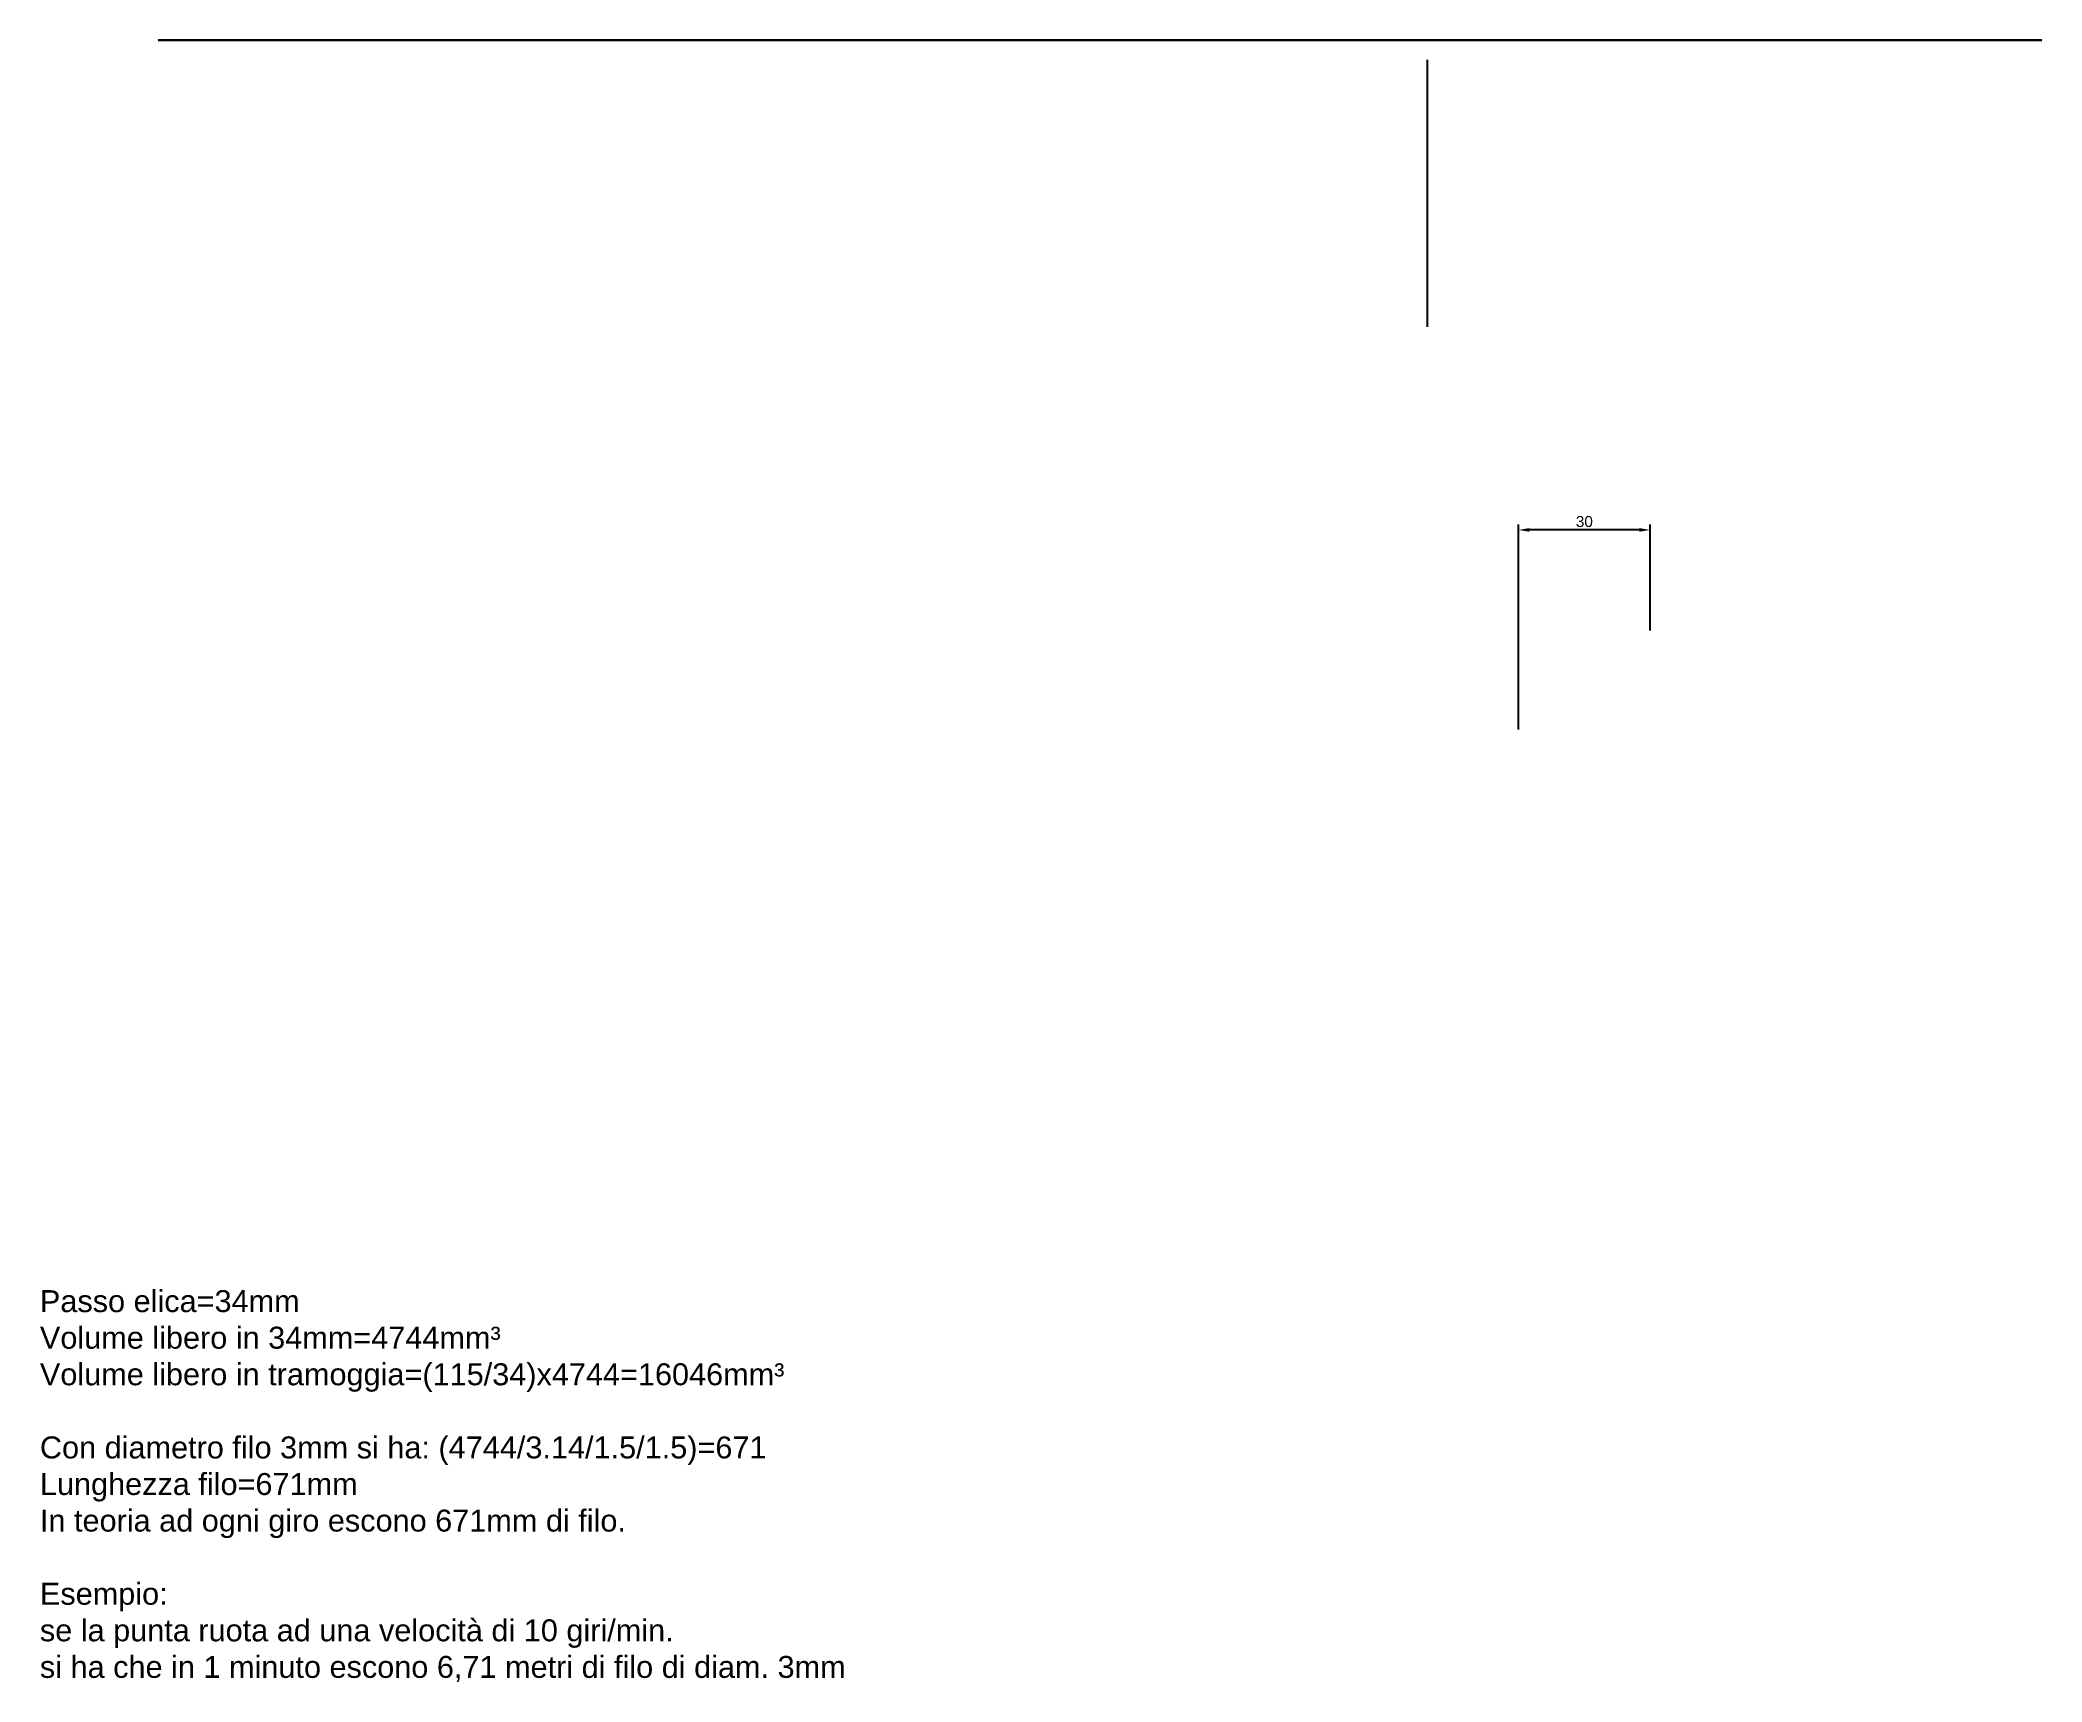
# Model space of a CAD drawing. Header units: millimetres. Extents: x -207 to 249, y -211 to 163.
import ezdxf

# ---------------------------------------------------------------- set-up
doc = ezdxf.new("R2010")
doc.units = ezdxf.units.MM
doc.styles.get("Standard").update_dxf_attribs({"font": 'ARIAL.TTF'})
doc.dimstyles.new('ISO-25', dxfattribs={"dimtxt": 2.5, "dimasz": 2.5, "dimexe": 1.25, "dimexo": 0.625, "dimtad": 1, "dimtxsty": 'Standard', "dimcen": 2.5, "dimadec": 0, "dimazin": 0, "dimtfac": 1, "dimtmove": 0, "dimatfit": 3, "dimfxl": 0, "dimarcsym": 0})

# ---------------------------------------------------------------- blocks, each defined once
blk = doc.blocks.new('*D11')
at = {"color": 0, "lineweight": -2}
for p, q in [((129.5, 6.41), (129.5, 53.11)), ((157, 51.86), (132, 51.86)), ((159.5, 28.91), (159.5, 53.11))]:
    blk.add_line(p, q, dxfattribs=at)
at = {"color": 0}
for points in [[(132, 52.28), (132, 51.44), (129.5, 51.86)], [(157, 52.28), (157, 51.44), (159.5, 51.86)]]:
    blk.add_solid(points, dxfattribs=at)
at = {"layer": 'Defpoints', "color": 0}
for p in [(129.5, 51.86), (159.5, 28.28, -35.36), (129.5, 5.78, 20.18)]:
    blk.add_point(p, dxfattribs=at)
at = {"color": 0, "insert": (144.5, 53.76), "char_height": 2.5, "attachment_point": 5}
blk.add_mtext('30', dxfattribs=at)

msp = doc.modelspace()

# ---------------------------------------------------------------- linework, layer by layer
at = {"color": 3, "extrusion": (0, -1, 2.22045e-16)}
for p, q in [((-163.367, 163.486, -92.147), (-180.501, 163.486, -92.147)), ((-180.501, 163.486, -92.147), (-180.501, 163.486, -105.552)), ((-180.501, 163.486, -105.552), (-178.531, 163.486, -102.695)), ((-178.531, 163.486, -102.695), (-173.734, 163.486, -104.272)), ((-161.892, 163.486, -111.947), (-146.367, 163.486, -111.947)), ((-129.367, 163.486, -92.147), (-144.892, 163.486, -92.147)), ((-127.892, 163.486, -111.947), (-112.367, 163.486, -111.947)), ((-95.367, 163.486, -92.147), (-110.892, 163.486, -92.147)), ((-93.892, 163.486, -111.947), (-78.367, 163.486, -111.947)), ((-61.367, 163.486, -92.147), (-76.892, 163.486, -92.147)), ((-59.892, 163.486, -111.947), (-44.367, 163.486, -111.947)), ((-27.367, 163.486, -92.147), (-42.892, 163.486, -92.147)), ((-25.892, 163.486, -111.947), (-10.367, 163.486, -111.947)), ((6.633, 163.486, -92.147), (-8.892, 163.486, -92.147)), ((8.108, 163.486, -111.947), (23.633, 163.486, -111.947)), ((40.633, 163.486, -92.147), (25.108, 163.486, -92.147)), ((42.108, 163.486, -111.947), (57.633, 163.486, -111.947)), ((74.633, 163.486, -92.147), (59.108, 163.486, -92.147)), ((76.108, 163.486, -111.947), (91.633, 163.486, -111.947)), ((108.633, 163.486, -92.147), (93.108, 163.486, -92.147)), ((110.108, 163.486, -111.947), (125.633, 163.486, -111.947)), ((142.633, 163.486, -92.147), (127.108, 163.486, -92.147)), ((144.108, 163.486, -111.947), (168.784, 163.486, -111.947)), ((168.784, 163.486, -92.147), (161.108, 163.486, -92.147)), ((179.499, 163.486, -96.047), (168.784, 163.486, -92.147)), ((168.784, 163.486, -111.947), (179.499, 163.486, -108.047)), ((219.366, 163.486, -96.047), (179.499, 163.486, -96.047)), ((179.499, 163.486, -108.047), (219.366, 163.486, -108.047)), ((247.784, 163.486, -96.145), (219.784, 163.486, -96.145)), ((219.784, 163.486, -107.949), (247.784, 163.486, -107.949)), ((248.784, 163.486, -106.876), (248.784, 163.486, -97.218))]:
    msp.add_line(p, q, dxfattribs=at)
at = {"color": 1, "extrusion": (4.44089e-16, 1, -2.22045e-16)}
for p, q in [((-146.367, 163.486, -111.947), (-146.367, 163.486, -63.76)), ((-112.367, 163.486, -111.947), (-112.367, 163.486, -63.76))]:
    msp.add_line(p, q, dxfattribs=at)
msp.add_line((108.784, 98.144), (108.784, 159.011))
at = {"color": 3, "extrusion": (0, -1, 2.58645e-16)}
for centre, major_axis, start_param, end_param in [((219.784, 163.486, -95.072), (0, 0, -1.073), 5.8525469, 6.2831853), ((219.784, 163.486, -109.023), (0, 0, 1.073), 6.2831853, 6.7138237), ((247.784, 163.486, -97.218), (0, 0, -1.073), 1.5707963, 3.1415927), ((247.784, 163.486, -106.876), (0, 0, 1.073), -3.1415927, -1.5707963)]:
    msp.add_ellipse(centre, major_axis=major_axis, ratio=0.9318664, start_param=start_param, end_param=end_param, dxfattribs=at)
at = {"color": 3}
for points, knots in [([(-173.734, 163.486, -104.272), (-172.642, 163.486, -103.994), (-171.505, 163.486, -103.894), (-169.045, 163.486, -104.068), (-167.729, 163.486, -104.414), (-165.472, 163.486, -105.535), (-164.513, 163.486, -106.254), (-163.087, 163.486, -107.901), (-162.579, 163.486, -108.764), (-162.018, 163.486, -110.43), (-161.892, 163.486, -111.184), (-161.892, 163.486, -111.947)], [-16.1661364, -16.1661364, -16.1661364, -16.1661364, -12.8029495, -12.8029495, -8.8108468, -8.8108468, -5.2727288, -5.2727288, -2.2885824, -2.2885824, 0, 0, 0, 0]), ([(-144.892, 163.486, -92.147), (-144.892, 163.486, -92.878), (-145.007, 163.486, -93.6), (-145.516, 163.486, -95.182), (-145.97, 163.486, -96.001), (-147.258, 163.486, -97.599), (-148.135, 163.486, -98.318), (-150.26, 163.486, -99.507), (-151.533, 163.486, -99.909), (-154.202, 163.486, -100.235), (-155.597, 163.486, -100.137), (-158.148, 163.486, -99.436), (-159.309, 163.486, -98.873), (-161.169, 163.486, -97.423), (-161.898, 163.486, -96.602), (-162.897, 163.486, -94.829), (-163.201, 163.486, -93.928), (-163.35, 163.486, -92.708), (-163.367, 163.486, -92.428), (-163.367, 163.486, -92.147)], [-27.0893594, -27.0893594, -27.0893594, -27.0893594, -24.8993373, -24.8993373, -22.108429, -22.108429, -18.7547215, -18.7547215, -14.8338117, -14.8338117, -10.7370441, -10.7370441, -6.9413807, -6.9413807, -3.6846382, -3.6846382, -0.8422923, -0.8422923, 0, 0, 0, 0]), ([(-146.367, 163.486, -111.947), (-146.367, 163.486, -111.419), (-146.306, 163.486, -110.893), (-146.044, 163.486, -109.755), (-145.816, 163.486, -109.156), (-145.036, 163.486, -107.694), (-144.382, 163.486, -106.904), (-142.675, 163.486, -105.45), (-141.585, 163.486, -104.857), (-139.125, 163.486, -104.044), (-137.744, 163.486, -103.878), (-135.045, 163.486, -104.068), (-133.729, 163.486, -104.414), (-131.472, 163.486, -105.535), (-130.513, 163.486, -106.254), (-129.087, 163.486, -107.901), (-128.579, 163.486, -108.764), (-128.018, 163.486, -110.43), (-127.892, 163.486, -111.184), (-127.892, 163.486, -111.947)], [-27.0858838, -27.0858838, -27.0858838, -27.0858838, -25.5011417, -25.5011417, -23.5844825, -23.5844825, -20.5364168, -20.5364168, -16.8787453, -16.8787453, -12.8029495, -12.8029495, -8.8108468, -8.8108468, -5.2727288, -5.2727288, -2.2885824, -2.2885824, 0, 0, 0, 0]), ([(-110.892, 163.486, -92.147), (-110.892, 163.486, -92.878), (-111.007, 163.486, -93.6), (-111.516, 163.486, -95.182), (-111.97, 163.486, -96.001), (-113.258, 163.486, -97.599), (-114.135, 163.486, -98.318), (-116.26, 163.486, -99.507), (-117.533, 163.486, -99.909), (-120.202, 163.486, -100.235), (-121.597, 163.486, -100.137), (-124.148, 163.486, -99.436), (-125.309, 163.486, -98.873), (-127.169, 163.486, -97.423), (-127.898, 163.486, -96.602), (-128.897, 163.486, -94.829), (-129.201, 163.486, -93.928), (-129.35, 163.486, -92.708), (-129.367, 163.486, -92.428), (-129.367, 163.486, -92.147)], [-27.0893594, -27.0893594, -27.0893594, -27.0893594, -24.8993373, -24.8993373, -22.108429, -22.108429, -18.7547215, -18.7547215, -14.8338117, -14.8338117, -10.7370441, -10.7370441, -6.9413807, -6.9413807, -3.6846382, -3.6846382, -0.8422923, -0.8422923, 0, 0, 0, 0]), ([(-112.367, 163.486, -111.947), (-112.367, 163.486, -111.419), (-112.306, 163.486, -110.893), (-112.044, 163.486, -109.755), (-111.816, 163.486, -109.156), (-111.036, 163.486, -107.694), (-110.382, 163.486, -106.904), (-108.675, 163.486, -105.45), (-107.585, 163.486, -104.857), (-105.125, 163.486, -104.044), (-103.744, 163.486, -103.878), (-101.045, 163.486, -104.068), (-99.729, 163.486, -104.414), (-97.472, 163.486, -105.535), (-96.513, 163.486, -106.254), (-95.087, 163.486, -107.901), (-94.579, 163.486, -108.764), (-94.018, 163.486, -110.43), (-93.892, 163.486, -111.184), (-93.892, 163.486, -111.947)], [-27.0858838, -27.0858838, -27.0858838, -27.0858838, -25.5011417, -25.5011417, -23.5844825, -23.5844825, -20.5364168, -20.5364168, -16.8787453, -16.8787453, -12.8029495, -12.8029495, -8.8108468, -8.8108468, -5.2727288, -5.2727288, -2.2885824, -2.2885824, 0, 0, 0, 0]), ([(-76.892, 163.486, -92.147), (-76.892, 163.486, -92.878), (-77.007, 163.486, -93.6), (-77.516, 163.486, -95.182), (-77.97, 163.486, -96.001), (-79.258, 163.486, -97.599), (-80.135, 163.486, -98.318), (-82.26, 163.486, -99.507), (-83.533, 163.486, -99.909), (-86.202, 163.486, -100.235), (-87.597, 163.486, -100.137), (-90.148, 163.486, -99.436), (-91.309, 163.486, -98.873), (-93.169, 163.486, -97.423), (-93.898, 163.486, -96.602), (-94.897, 163.486, -94.829), (-95.201, 163.486, -93.928), (-95.35, 163.486, -92.708), (-95.367, 163.486, -92.428), (-95.367, 163.486, -92.147)], [-27.0893594, -27.0893594, -27.0893594, -27.0893594, -24.8993373, -24.8993373, -22.108429, -22.108429, -18.7547215, -18.7547215, -14.8338117, -14.8338117, -10.7370441, -10.7370441, -6.9413807, -6.9413807, -3.6846382, -3.6846382, -0.8422923, -0.8422923, 0, 0, 0, 0]), ([(-78.367, 163.486, -111.947), (-78.367, 163.486, -111.419), (-78.306, 163.486, -110.893), (-78.044, 163.486, -109.755), (-77.816, 163.486, -109.156), (-77.036, 163.486, -107.694), (-76.382, 163.486, -106.904), (-74.675, 163.486, -105.45), (-73.585, 163.486, -104.857), (-71.125, 163.486, -104.044), (-69.744, 163.486, -103.878), (-67.045, 163.486, -104.068), (-65.729, 163.486, -104.414), (-63.472, 163.486, -105.535), (-62.513, 163.486, -106.254), (-61.087, 163.486, -107.901), (-60.579, 163.486, -108.764), (-60.018, 163.486, -110.43), (-59.892, 163.486, -111.184), (-59.892, 163.486, -111.947)], [-27.0858838, -27.0858838, -27.0858838, -27.0858838, -25.5011417, -25.5011417, -23.5844825, -23.5844825, -20.5364168, -20.5364168, -16.8787453, -16.8787453, -12.8029495, -12.8029495, -8.8108468, -8.8108468, -5.2727288, -5.2727288, -2.2885824, -2.2885824, 0, 0, 0, 0]), ([(-42.892, 163.486, -92.147), (-42.892, 163.486, -92.878), (-43.007, 163.486, -93.6), (-43.516, 163.486, -95.182), (-43.97, 163.486, -96.001), (-45.258, 163.486, -97.599), (-46.135, 163.486, -98.318), (-48.26, 163.486, -99.507), (-49.533, 163.486, -99.909), (-52.202, 163.486, -100.235), (-53.597, 163.486, -100.137), (-56.148, 163.486, -99.436), (-57.309, 163.486, -98.873), (-59.169, 163.486, -97.423), (-59.898, 163.486, -96.602), (-60.897, 163.486, -94.829), (-61.201, 163.486, -93.928), (-61.35, 163.486, -92.708), (-61.367, 163.486, -92.428), (-61.367, 163.486, -92.147)], [-27.0893594, -27.0893594, -27.0893594, -27.0893594, -24.8993373, -24.8993373, -22.108429, -22.108429, -18.7547215, -18.7547215, -14.8338117, -14.8338117, -10.7370441, -10.7370441, -6.9413807, -6.9413807, -3.6846382, -3.6846382, -0.8422923, -0.8422923, 0, 0, 0, 0]), ([(-44.367, 163.486, -111.947), (-44.367, 163.486, -111.419), (-44.306, 163.486, -110.893), (-44.044, 163.486, -109.755), (-43.816, 163.486, -109.156), (-43.036, 163.486, -107.694), (-42.382, 163.486, -106.904), (-40.675, 163.486, -105.45), (-39.585, 163.486, -104.857), (-37.125, 163.486, -104.044), (-35.744, 163.486, -103.878), (-33.045, 163.486, -104.068), (-31.729, 163.486, -104.414), (-29.472, 163.486, -105.535), (-28.513, 163.486, -106.254), (-27.087, 163.486, -107.901), (-26.579, 163.486, -108.764), (-26.018, 163.486, -110.43), (-25.892, 163.486, -111.184), (-25.892, 163.486, -111.947)], [-27.0858838, -27.0858838, -27.0858838, -27.0858838, -25.5011417, -25.5011417, -23.5844825, -23.5844825, -20.5364168, -20.5364168, -16.8787453, -16.8787453, -12.8029495, -12.8029495, -8.8108468, -8.8108468, -5.2727288, -5.2727288, -2.2885824, -2.2885824, 0, 0, 0, 0]), ([(-8.892, 163.486, -92.147), (-8.892, 163.486, -92.878), (-9.007, 163.486, -93.6), (-9.516, 163.486, -95.182), (-9.97, 163.486, -96.001), (-11.258, 163.486, -97.599), (-12.135, 163.486, -98.318), (-14.26, 163.486, -99.507), (-15.533, 163.486, -99.909), (-18.202, 163.486, -100.235), (-19.597, 163.486, -100.137), (-22.148, 163.486, -99.436), (-23.309, 163.486, -98.873), (-25.169, 163.486, -97.423), (-25.898, 163.486, -96.602), (-26.897, 163.486, -94.829), (-27.201, 163.486, -93.928), (-27.35, 163.486, -92.708), (-27.367, 163.486, -92.428), (-27.367, 163.486, -92.147)], [-27.0893594, -27.0893594, -27.0893594, -27.0893594, -24.8993373, -24.8993373, -22.108429, -22.108429, -18.7547215, -18.7547215, -14.8338117, -14.8338117, -10.7370441, -10.7370441, -6.9413807, -6.9413807, -3.6846382, -3.6846382, -0.8422923, -0.8422923, 0, 0, 0, 0]), ([(-10.367, 163.486, -111.947), (-10.367, 163.486, -111.419), (-10.306, 163.486, -110.893), (-10.044, 163.486, -109.755), (-9.816, 163.486, -109.156), (-9.036, 163.486, -107.694), (-8.382, 163.486, -106.904), (-6.675, 163.486, -105.45), (-5.585, 163.486, -104.857), (-3.125, 163.486, -104.044), (-1.744, 163.486, -103.878), (0.955, 163.486, -104.068), (2.271, 163.486, -104.414), (4.528, 163.486, -105.535), (5.487, 163.486, -106.254), (6.913, 163.486, -107.901), (7.421, 163.486, -108.764), (7.982, 163.486, -110.43), (8.108, 163.486, -111.184), (8.108, 163.486, -111.947)], [-27.0858838, -27.0858838, -27.0858838, -27.0858838, -25.5011417, -25.5011417, -23.5844825, -23.5844825, -20.5364168, -20.5364168, -16.8787453, -16.8787453, -12.8029495, -12.8029495, -8.8108468, -8.8108468, -5.2727288, -5.2727288, -2.2885824, -2.2885824, 0, 0, 0, 0]), ([(25.108, 163.486, -92.147), (25.108, 163.486, -92.878), (24.993, 163.486, -93.6), (24.484, 163.486, -95.182), (24.03, 163.486, -96.001), (22.742, 163.486, -97.599), (21.865, 163.486, -98.318), (19.74, 163.486, -99.507), (18.467, 163.486, -99.909), (15.798, 163.486, -100.235), (14.403, 163.486, -100.137), (11.852, 163.486, -99.436), (10.691, 163.486, -98.873), (8.831, 163.486, -97.423), (8.102, 163.486, -96.602), (7.103, 163.486, -94.829), (6.799, 163.486, -93.928), (6.65, 163.486, -92.708), (6.633, 163.486, -92.428), (6.633, 163.486, -92.147)], [-27.0893594, -27.0893594, -27.0893594, -27.0893594, -24.8993373, -24.8993373, -22.108429, -22.108429, -18.7547215, -18.7547215, -14.8338117, -14.8338117, -10.7370441, -10.7370441, -6.9413807, -6.9413807, -3.6846382, -3.6846382, -0.8422923, -0.8422923, 0, 0, 0, 0]), ([(23.633, 163.486, -111.947), (23.633, 163.486, -111.419), (23.694, 163.486, -110.893), (23.956, 163.486, -109.755), (24.184, 163.486, -109.156), (24.964, 163.486, -107.694), (25.618, 163.486, -106.904), (27.325, 163.486, -105.45), (28.415, 163.486, -104.857), (30.875, 163.486, -104.044), (32.256, 163.486, -103.878), (34.955, 163.486, -104.068), (36.271, 163.486, -104.414), (38.528, 163.486, -105.535), (39.487, 163.486, -106.254), (40.913, 163.486, -107.901), (41.421, 163.486, -108.764), (41.982, 163.486, -110.43), (42.108, 163.486, -111.184), (42.108, 163.486, -111.947)], [-27.0858838, -27.0858838, -27.0858838, -27.0858838, -25.5011417, -25.5011417, -23.5844825, -23.5844825, -20.5364168, -20.5364168, -16.8787453, -16.8787453, -12.8029495, -12.8029495, -8.8108468, -8.8108468, -5.2727288, -5.2727288, -2.2885824, -2.2885824, 0, 0, 0, 0]), ([(59.108, 163.486, -92.147), (59.108, 163.486, -92.878), (58.993, 163.486, -93.6), (58.484, 163.486, -95.182), (58.03, 163.486, -96.001), (56.742, 163.486, -97.599), (55.865, 163.486, -98.318), (53.74, 163.486, -99.507), (52.467, 163.486, -99.909), (49.798, 163.486, -100.235), (48.403, 163.486, -100.137), (45.852, 163.486, -99.436), (44.691, 163.486, -98.873), (42.831, 163.486, -97.423), (42.102, 163.486, -96.602), (41.103, 163.486, -94.829), (40.799, 163.486, -93.928), (40.65, 163.486, -92.708), (40.633, 163.486, -92.428), (40.633, 163.486, -92.147)], [-27.0893594, -27.0893594, -27.0893594, -27.0893594, -24.8993373, -24.8993373, -22.108429, -22.108429, -18.7547215, -18.7547215, -14.8338117, -14.8338117, -10.7370441, -10.7370441, -6.9413807, -6.9413807, -3.6846382, -3.6846382, -0.8422923, -0.8422923, 0, 0, 0, 0]), ([(57.633, 163.486, -111.947), (57.633, 163.486, -111.419), (57.694, 163.486, -110.893), (57.956, 163.486, -109.755), (58.184, 163.486, -109.156), (58.964, 163.486, -107.694), (59.618, 163.486, -106.904), (61.325, 163.486, -105.45), (62.415, 163.486, -104.857), (64.875, 163.486, -104.044), (66.256, 163.486, -103.878), (68.955, 163.486, -104.068), (70.271, 163.486, -104.414), (72.528, 163.486, -105.535), (73.487, 163.486, -106.254), (74.913, 163.486, -107.901), (75.421, 163.486, -108.764), (75.982, 163.486, -110.43), (76.108, 163.486, -111.184), (76.108, 163.486, -111.947)], [-27.0858838, -27.0858838, -27.0858838, -27.0858838, -25.5011417, -25.5011417, -23.5844825, -23.5844825, -20.5364168, -20.5364168, -16.8787453, -16.8787453, -12.8029495, -12.8029495, -8.8108468, -8.8108468, -5.2727288, -5.2727288, -2.2885824, -2.2885824, 0, 0, 0, 0]), ([(93.108, 163.486, -92.147), (93.108, 163.486, -92.878), (92.993, 163.486, -93.6), (92.484, 163.486, -95.182), (92.03, 163.486, -96.001), (90.742, 163.486, -97.599), (89.865, 163.486, -98.318), (87.74, 163.486, -99.507), (86.467, 163.486, -99.909), (83.798, 163.486, -100.235), (82.403, 163.486, -100.137), (79.852, 163.486, -99.436), (78.691, 163.486, -98.873), (76.831, 163.486, -97.423), (76.102, 163.486, -96.602), (75.103, 163.486, -94.829), (74.799, 163.486, -93.928), (74.65, 163.486, -92.708), (74.633, 163.486, -92.428), (74.633, 163.486, -92.147)], [-27.0893594, -27.0893594, -27.0893594, -27.0893594, -24.8993373, -24.8993373, -22.108429, -22.108429, -18.7547215, -18.7547215, -14.8338117, -14.8338117, -10.7370441, -10.7370441, -6.9413807, -6.9413807, -3.6846382, -3.6846382, -0.8422923, -0.8422923, 0, 0, 0, 0]), ([(91.633, 163.486, -111.947), (91.633, 163.486, -111.419), (91.694, 163.486, -110.893), (91.956, 163.486, -109.755), (92.184, 163.486, -109.156), (92.964, 163.486, -107.694), (93.618, 163.486, -106.904), (95.325, 163.486, -105.45), (96.415, 163.486, -104.857), (98.875, 163.486, -104.044), (100.256, 163.486, -103.878), (102.955, 163.486, -104.068), (104.271, 163.486, -104.414), (106.528, 163.486, -105.535), (107.487, 163.486, -106.254), (108.913, 163.486, -107.901), (109.421, 163.486, -108.764), (109.982, 163.486, -110.43), (110.108, 163.486, -111.184), (110.108, 163.486, -111.947)], [-27.0858838, -27.0858838, -27.0858838, -27.0858838, -25.5011417, -25.5011417, -23.5844825, -23.5844825, -20.5364168, -20.5364168, -16.8787453, -16.8787453, -12.8029495, -12.8029495, -8.8108468, -8.8108468, -5.2727288, -5.2727288, -2.2885824, -2.2885824, 0, 0, 0, 0]), ([(127.108, 163.486, -92.147), (127.108, 163.486, -92.878), (126.993, 163.486, -93.6), (126.484, 163.486, -95.182), (126.03, 163.486, -96.001), (124.742, 163.486, -97.599), (123.865, 163.486, -98.318), (121.74, 163.486, -99.507), (120.467, 163.486, -99.909), (117.798, 163.486, -100.235), (116.403, 163.486, -100.137), (113.852, 163.486, -99.436), (112.691, 163.486, -98.873), (110.831, 163.486, -97.423), (110.102, 163.486, -96.602), (109.103, 163.486, -94.829), (108.799, 163.486, -93.928), (108.65, 163.486, -92.708), (108.633, 163.486, -92.428), (108.633, 163.486, -92.147)], [-27.0893594, -27.0893594, -27.0893594, -27.0893594, -24.8993373, -24.8993373, -22.108429, -22.108429, -18.7547215, -18.7547215, -14.8338117, -14.8338117, -10.7370441, -10.7370441, -6.9413807, -6.9413807, -3.6846382, -3.6846382, -0.8422923, -0.8422923, 0, 0, 0, 0]), ([(125.633, 163.486, -111.947), (125.633, 163.486, -111.419), (125.694, 163.486, -110.893), (125.956, 163.486, -109.755), (126.184, 163.486, -109.156), (126.964, 163.486, -107.694), (127.618, 163.486, -106.904), (129.325, 163.486, -105.45), (130.415, 163.486, -104.857), (132.875, 163.486, -104.044), (134.256, 163.486, -103.878), (136.955, 163.486, -104.068), (138.271, 163.486, -104.414), (140.528, 163.486, -105.535), (141.487, 163.486, -106.254), (142.913, 163.486, -107.901), (143.421, 163.486, -108.764), (143.982, 163.486, -110.43), (144.108, 163.486, -111.184), (144.108, 163.486, -111.947)], [-27.0858838, -27.0858838, -27.0858838, -27.0858838, -25.5011417, -25.5011417, -23.5844825, -23.5844825, -20.5364168, -20.5364168, -16.8787453, -16.8787453, -12.8029495, -12.8029495, -8.8108468, -8.8108468, -5.2727288, -5.2727288, -2.2885824, -2.2885824, 0, 0, 0, 0]), ([(161.108, 163.486, -92.147), (161.108, 163.486, -92.878), (160.993, 163.486, -93.6), (160.484, 163.486, -95.182), (160.03, 163.486, -96.001), (158.742, 163.486, -97.599), (157.865, 163.486, -98.318), (155.74, 163.486, -99.507), (154.467, 163.486, -99.909), (151.798, 163.486, -100.235), (150.403, 163.486, -100.137), (147.852, 163.486, -99.436), (146.691, 163.486, -98.873), (144.831, 163.486, -97.423), (144.102, 163.486, -96.602), (143.103, 163.486, -94.829), (142.799, 163.486, -93.928), (142.65, 163.486, -92.708), (142.633, 163.486, -92.428), (142.633, 163.486, -92.147)], [-27.0893594, -27.0893594, -27.0893594, -27.0893594, -24.8993373, -24.8993373, -22.108429, -22.108429, -18.7547215, -18.7547215, -14.8338117, -14.8338117, -10.7370441, -10.7370441, -6.9413807, -6.9413807, -3.6846382, -3.6846382, -0.8422923, -0.8422923, 0, 0, 0, 0])]:
    msp.add_open_spline(points, degree=3, knots=knots, dxfattribs=at)

# ---------------------------------------------------------------- texts
at = {"color": 3, "insert": (-207.45, -121.376), "char_height": 5, "width": 190.35594, "attachment_point": 1}
msp.add_mtext('Passo elica=34mm\\PVolume libero in 34mm=4744mm³\\PVolume libero in tramoggia=(115/34)x4744=16046mm³\\P\\PCon diametro filo 3mm si ha: (4744/3.14/1.5/1.5)=671\\PLunghezza filo=671mm\\PIn teoria ad ogni giro escono 671mm di filo.\\P\\PEsempio:\\Pse la punta ruota ad una velocità di 10 giri/min.\\Psi ha che in 1 minuto escono 6,71 metri di filo di diam. 3mm', dxfattribs=at)

# ---------------------------------------------------------------- dimensions: what is measured, and where the dimension line sits
at = {"color": 7}
dim = msp.add_linear_dim(base=(129.499, 51.861), p1=(159.499, 28.283, -35.355), p2=(129.499, 5.784, 20.179), dimstyle='ISO-25', dxfattribs=at)
dim.commit()
dim.dimension.update_dxf_attribs({"geometry": '*D11', "text_midpoint": (144.499, 53.763)})

doc.saveas('drawing.dxf')
